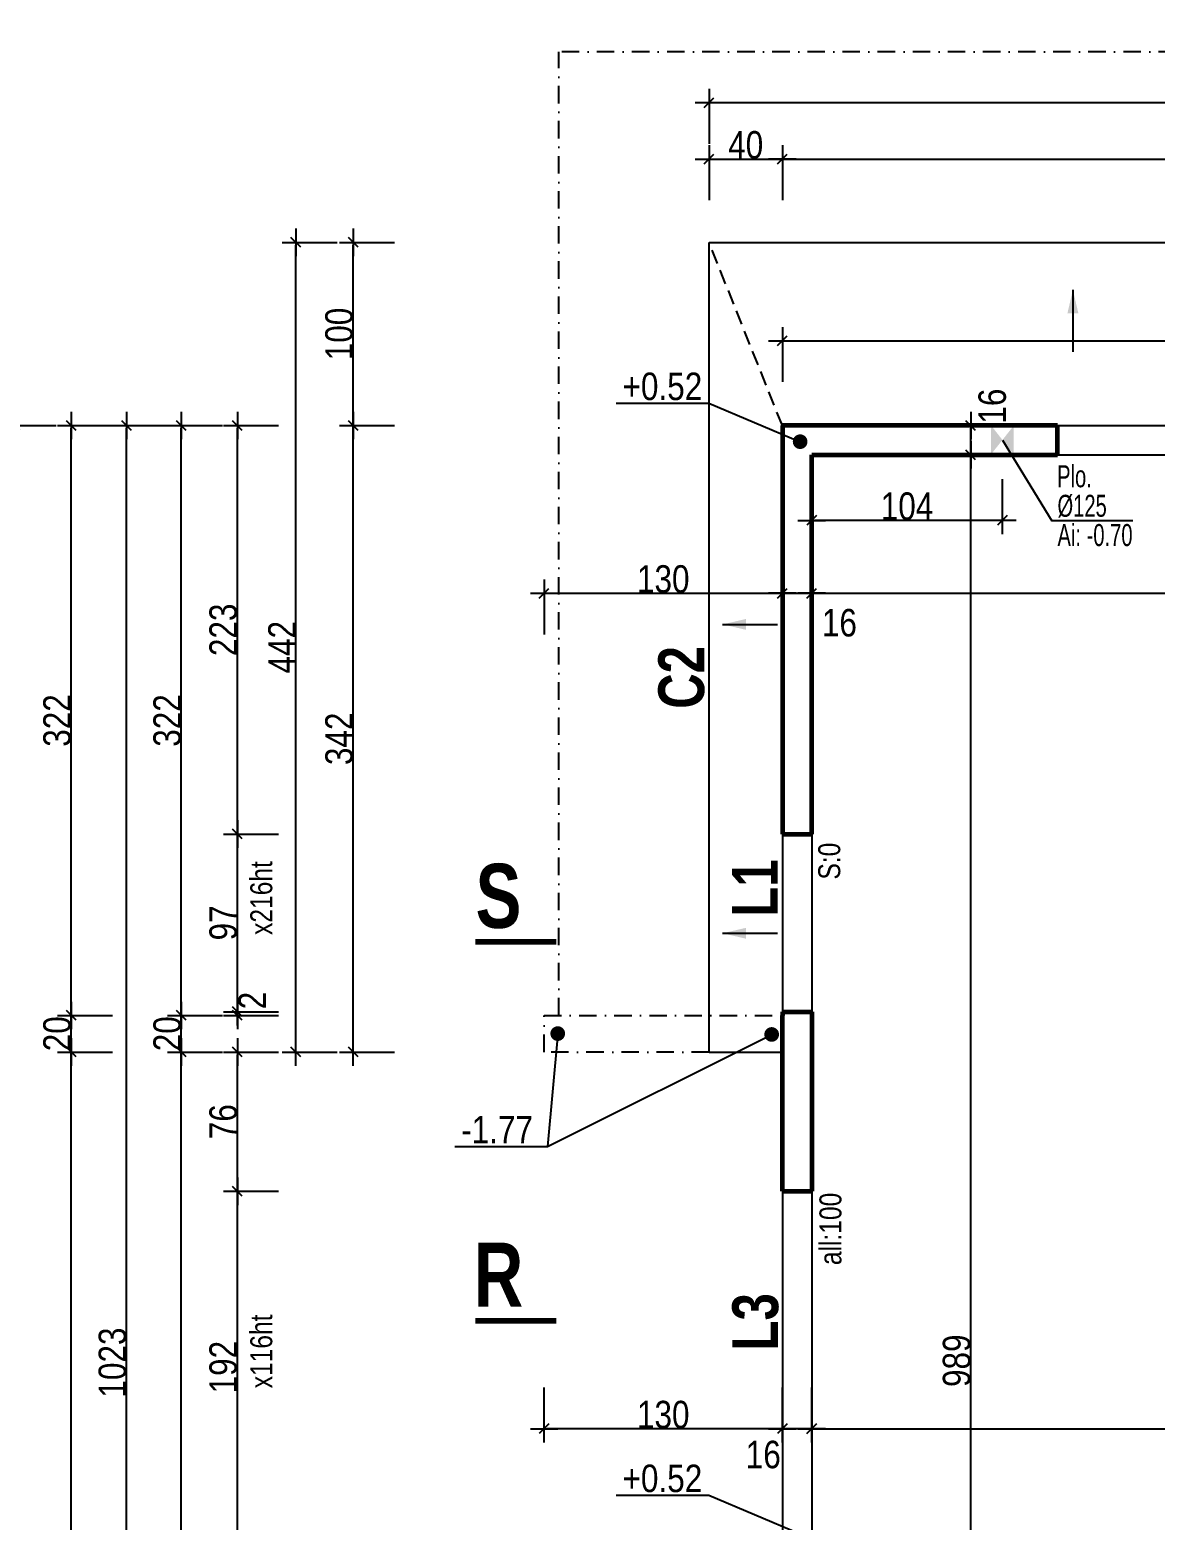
# Model space of a CAD drawing. Header units: centimetres. Extents: x 38820 to 82487, y -36363 to -12804.
# Drawn here: x 48781 to 49395, y -20704 to -19890 of the extents above; entities that cross this region are included whole.
import ezdxf
from ezdxf.enums import TextEntityAlignment as Align

# ---------------------------------------------------------------- set-up
doc = ezdxf.new("R2010")
doc.units = ezdxf.units.CM
doc.header["$LTSCALE"] = 0.5
doc.linetypes.add('CACHE2', pattern=[4.7625, 3.175, -1.5875])
doc.linetypes.add('TIRETPT2', pattern=[12.7, 6.35, -3.175, 0, -3.175])
doc.layers.get('DEFPOINTS').update_dxf_attribs({"linetype": 'CONTINUOUS'})
for name, color, linetype in [('01_cote_gen', 4, 'CONTINUOUS'), ('01_linteaux', 2, 'CONTINUOUS'), ('01_resv', 32, 'CONTINUOUS'), ('01_texte', 230, 'CONTINUOUS'), ('AA_COTES', 2, 'CONTINUOUS')]:
    doc.layers.add(name, color=color, linetype=linetype)
doc.layers.add('01_murs_coup', color=5, linetype='CONTINUOUS', lineweight=60)
doc.styles.add('Arial Narrow', font='ARIALN.TTF')
doc.styles.add('impact', font='impact.ttf')
doc.styles.add('MATTE_TXT', font='arial.ttf')
doc.styles.add('STYLE2', font='ARIALN.TTF')
doc.dimstyles.new('JB50', dxfattribs={"dimscale": 0.1, "dimtxt": 150, "dimasz": 15, "dimexe": 0.1, "dimexo": 0.1, "dimgap": 0.09, "dimtad": 1, "dimdec": 1, "dimdsep": 46, "dimtxsty": 'STYLE2', "dimblk1": 'BOND_G', "dimblk2": 'BOND_D', "dimsah": 1, "dimcen": 1.5, "dimdle": 0.01, "dimse1": 1, "dimse2": 1, "dimclrd": 4, "dimclre": 2, "dimclrt": 6, "dimazin": 2, "dimtfac": 2.333333, "dimtdec": 1, "dimtix": 1, "dimtmove": 2, "dimatfit": 3, "dimldrblk": 'BOND_G', "dimfxl": 1, "dimtolj": 1, "dimtzin": 0, "dimarcsym": 0})

# ---------------------------------------------------------------- blocks, each defined once
blk = doc.blocks.new('BOND_G')
at = {"layer": 'AA_COTES', "color": 0}
for p, q in [((0, -5), (0, 15)), ((5, 0), (-5, 0)), ((1.77, 1.77), (-1.77, -1.77))]:
    blk.add_line(p, q, dxfattribs=at)
blk = doc.blocks.new('BOND_D')
at = {"layer": 'AA_COTES', "color": 0}
for p, q in [((5, 0), (-5, 0)), ((-1.77, -1.77), (1.77, 1.77)), ((0, 5), (0, -15))]:
    blk.add_line(p, q, dxfattribs=at)
blk = doc.blocks.new('*D1467')
at = {"layer": '01_linteaux', "color": 4, "lineweight": -2, "transparency": 16777216}
blk.add_line((49193.11, -19769.19), (50724.11, -19769.19), dxfattribs=at)
at = {"layer": 'DEFPOINTS', "color": 0}
for p in [(50725.61, -19769.19), (49191.61, -19903.15), (50725.61, -19907.65)]:
    blk.add_point(p, dxfattribs=at)
at = {"layer": '01_linteaux', "color": 4, "lineweight": -2, "transparency": 16777216, "xscale": 1.5, "yscale": 1.5, "zscale": 1.5, "rotation": 180}
blk.add_blockref('BOND_G', (49191.61, -19769.19), dxfattribs=at)
at = {"layer": '01_linteaux', "color": 4, "lineweight": -2, "transparency": 16777216, "xscale": 1.5, "yscale": 1.5, "zscale": 1.5}
blk.add_blockref('BOND_D', (50725.61, -19769.19), dxfattribs=at)
at = {"layer": '01_linteaux', "color": 6, "transparency": 16777216, "insert": (49958.61, -19761.52), "char_height": 15, "attachment_point": 5, "style": 'STYLE2'}
blk.add_mtext('\\A1;1534', dxfattribs=at)
blk = doc.blocks.new('*D1468')
at = {"layer": '01_cote_gen', "color": 4, "lineweight": -2, "transparency": 16777216}
blk.add_line((49209.11, -20197.84), (49877.12, -20197.84), dxfattribs=at)
at = {"layer": 'DEFPOINTS', "color": 0}
for p in [(49207.61, -20187.16), (49878.62, -20187.16), (49878.62, -20197.84)]:
    blk.add_point(p, dxfattribs=at)
at = {"layer": '01_cote_gen', "color": 4, "lineweight": -2, "transparency": 16777216, "xscale": 1.5, "yscale": 1.5, "zscale": 1.5, "rotation": 180}
blk.add_blockref('BOND_G', (49207.61, -20197.84), dxfattribs=at)
at = {"layer": '01_cote_gen', "color": 4, "lineweight": -2, "transparency": 16777216, "xscale": 1.5, "yscale": 1.5, "zscale": 1.5}
blk.add_blockref('BOND_D', (49878.62, -20197.84), dxfattribs=at)
at = {"layer": '01_cote_gen', "color": 6, "transparency": 16777216, "insert": (49543.12, -20190.17), "char_height": 15, "attachment_point": 5, "style": 'STYLE2'}
blk.add_mtext('\\A1;671', dxfattribs=at)
blk = doc.blocks.new('*D1472')
at = {"layer": '01_cote_gen', "color": 4, "lineweight": -2, "transparency": 16777216}
blk.add_line((48772.96, -22792.81), (48772.96, -20107.83), dxfattribs=at)
at = {"layer": 'DEFPOINTS', "color": 0}
for p in [(48772.96, -20106.33), (49040.71, -20106.33), (48795.46, -22794.31)]:
    blk.add_point(p, dxfattribs=at)
at = {"layer": '01_cote_gen', "color": 4, "lineweight": -2, "transparency": 16777216, "xscale": 1.5, "yscale": 1.5, "zscale": 1.5}
for name, p, rotation in [('BOND_D', (48772.96, -20106.33), 90), ('BOND_G', (48772.96, -22794.31), 270)]:
    blk.add_blockref(name, p, dxfattribs=dict(at, rotation=rotation))
at = {"layer": '01_cote_gen', "color": 6, "transparency": 16777216, "insert": (48765.29, -21450.32), "char_height": 15, "attachment_point": 5, "rotation": 90, "style": 'STYLE2'}
blk.add_mtext('\\A1;2688', dxfattribs=at)
blk = doc.blocks.new('*D1473')
at = {"layer": '01_cote_gen', "color": 4, "lineweight": -2, "transparency": 16777216}
blk.add_line((48803.63, -20446.83), (48803.63, -20429.83), dxfattribs=at)
at = {"layer": 'DEFPOINTS', "color": 0}
for p in [(48803.63, -20428.33), (48909.82, -20428.33), (48909.82, -20448.33)]:
    blk.add_point(p, dxfattribs=at)
at = {"layer": '01_cote_gen', "color": 4, "lineweight": -2, "transparency": 16777216, "xscale": 1.5, "yscale": 1.5, "zscale": 1.5}
for name, p, rotation in [('BOND_D', (48803.63, -20428.33), 90), ('BOND_G', (48803.63, -20448.33), 270)]:
    blk.add_blockref(name, p, dxfattribs=dict(at, rotation=rotation))
at = {"layer": '01_cote_gen', "color": 6, "transparency": 16777216, "insert": (48795.96, -20438.33), "char_height": 15, "attachment_point": 5, "rotation": 90, "style": 'STYLE2'}
blk.add_mtext('\\A1;20', dxfattribs=at)
blk = doc.blocks.new('*D1474')
at = {"layer": '01_cote_gen', "color": 4, "lineweight": -2, "transparency": 16777216}
blk.add_line((48803.63, -20426.83), (48803.63, -20107.83), dxfattribs=at)
at = {"layer": 'DEFPOINTS', "color": 0}
for p in [(48795.36, -20106.33), (48803.63, -20106.33), (48909.82, -20428.33)]:
    blk.add_point(p, dxfattribs=at)
at = {"layer": '01_cote_gen', "color": 4, "lineweight": -2, "transparency": 16777216, "xscale": 1.5, "yscale": 1.5, "zscale": 1.5}
for name, p, rotation in [('BOND_D', (48803.63, -20106.33), 90), ('BOND_G', (48803.63, -20428.33), 270)]:
    blk.add_blockref(name, p, dxfattribs=dict(at, rotation=rotation))
at = {"layer": '01_cote_gen', "color": 6, "transparency": 16777216, "insert": (48795.96, -20267.33), "char_height": 15, "attachment_point": 5, "rotation": 90, "style": 'STYLE2'}
blk.add_mtext('\\A1;322', dxfattribs=at)
blk = doc.blocks.new('*D1476')
at = {"layer": '01_cote_gen', "color": 4, "lineweight": -2, "transparency": 16777216}
blk.add_line((48833.83, -21127.82), (48833.83, -20107.83), dxfattribs=at)
at = {"layer": 'DEFPOINTS', "color": 0}
for p in [(48833.83, -20106.33), (49040.71, -20106.33), (48924.6, -21129.32)]:
    blk.add_point(p, dxfattribs=at)
at = {"layer": '01_cote_gen', "color": 4, "lineweight": -2, "transparency": 16777216, "xscale": 1.5, "yscale": 1.5, "zscale": 1.5}
for name, p, rotation in [('BOND_D', (48833.83, -20106.33), 90), ('BOND_G', (48833.83, -21129.32), 270)]:
    blk.add_blockref(name, p, dxfattribs=dict(at, rotation=rotation))
at = {"layer": '01_cote_gen', "color": 6, "transparency": 16777216, "insert": (48826.16, -20617.83), "char_height": 15, "attachment_point": 5, "rotation": 90, "style": 'STYLE2'}
blk.add_mtext('\\A1;1023', dxfattribs=at)
blk = doc.blocks.new('*D1477')
at = {"layer": '01_cote_gen', "color": 4, "lineweight": -2, "transparency": 16777216}
blk.add_line((48863.68, -20446.83), (48863.68, -20429.83), dxfattribs=at)
at = {"layer": 'DEFPOINTS', "color": 0}
for p in [(48863.68, -20428.33), (48916.97, -20428.33), (48916.97, -20448.33)]:
    blk.add_point(p, dxfattribs=at)
at = {"layer": '01_cote_gen', "color": 4, "lineweight": -2, "transparency": 16777216, "xscale": 1.5, "yscale": 1.5, "zscale": 1.5}
for name, p, rotation in [('BOND_D', (48863.68, -20428.33), 90), ('BOND_G', (48863.68, -20448.33), 270)]:
    blk.add_blockref(name, p, dxfattribs=dict(at, rotation=rotation))
at = {"layer": '01_cote_gen', "color": 6, "transparency": 16777216, "insert": (48856.02, -20438.33), "char_height": 15, "attachment_point": 5, "rotation": 90, "style": 'STYLE2'}
blk.add_mtext('\\A1;20', dxfattribs=at)
blk = doc.blocks.new('*D1478')
at = {"layer": '01_cote_gen', "color": 4, "lineweight": -2, "transparency": 16777216}
blk.add_line((48863.68, -20426.83), (48863.68, -20107.83), dxfattribs=at)
at = {"layer": 'DEFPOINTS', "color": 0}
for p in [(48856.33, -20106.33), (48863.68, -20106.33), (48912.21, -20428.33)]:
    blk.add_point(p, dxfattribs=at)
at = {"layer": '01_cote_gen', "color": 4, "lineweight": -2, "transparency": 16777216, "xscale": 1.5, "yscale": 1.5, "zscale": 1.5}
for name, p, rotation in [('BOND_D', (48863.68, -20106.33), 90), ('BOND_G', (48863.68, -20428.33), 270)]:
    blk.add_blockref(name, p, dxfattribs=dict(at, rotation=rotation))
at = {"layer": '01_cote_gen', "color": 6, "transparency": 16777216, "insert": (48856.02, -20267.33), "char_height": 15, "attachment_point": 5, "rotation": 90, "style": 'STYLE2'}
blk.add_mtext('\\A1;322', dxfattribs=at)
blk = doc.blocks.new('*D1479')
at = {"layer": '01_cote_gen', "color": 4, "lineweight": -2, "transparency": 16777216}
blk.add_line((48894.26, -20327.83), (48894.26, -20107.83), dxfattribs=at)
at = {"layer": 'DEFPOINTS', "color": 0}
for p in [(48886.18, -20106.33), (48894.26, -20106.33), (48916.76, -20329.33)]:
    blk.add_point(p, dxfattribs=at)
at = {"layer": '01_cote_gen', "color": 4, "lineweight": -2, "transparency": 16777216, "xscale": 1.5, "yscale": 1.5, "zscale": 1.5}
for name, p, rotation in [('BOND_D', (48894.26, -20106.33), 90), ('BOND_G', (48894.26, -20329.33), 270)]:
    blk.add_blockref(name, p, dxfattribs=dict(at, rotation=rotation))
at = {"layer": '01_cote_gen', "color": 6, "transparency": 16777216, "insert": (48886.59, -20217.83), "char_height": 15, "attachment_point": 5, "rotation": 90, "style": 'STYLE2'}
blk.add_mtext('\\A1;223', dxfattribs=at)
blk = doc.blocks.new('*D1494')
at = {"layer": '01_cote_gen', "color": 4, "lineweight": -2, "transparency": 16777216}
blk.add_line((49193.11, -19800.91), (50319.12, -19800.91), dxfattribs=at)
at = {"layer": 'DEFPOINTS', "color": 0}
for p in [(49191.61, -19791.69), (50320.62, -19800.91), (50320.62, -19914.03)]:
    blk.add_point(p, dxfattribs=at)
at = {"layer": '01_cote_gen', "color": 4, "lineweight": -2, "transparency": 16777216, "xscale": 1.5, "yscale": 1.5, "zscale": 1.5, "rotation": 180}
blk.add_blockref('BOND_G', (49191.61, -19800.91), dxfattribs=at)
at = {"layer": '01_cote_gen', "color": 4, "lineweight": -2, "transparency": 16777216, "xscale": 1.5, "yscale": 1.5, "zscale": 1.5}
blk.add_blockref('BOND_D', (50320.62, -19800.91), dxfattribs=at)
at = {"layer": '01_cote_gen', "color": 6, "transparency": 16777216, "insert": (49756.12, -19793.25), "char_height": 15, "attachment_point": 5, "style": 'STYLE2'}
blk.add_mtext('\\A1;1129', dxfattribs=at)
blk = doc.blocks.new('*D1504')
at = {"layer": '01_cote_gen', "color": 4, "lineweight": -2, "transparency": 16777216}
blk.add_line((49193.11, -19859.4), (49826.1, -19859.4), dxfattribs=at)
at = {"layer": 'DEFPOINTS', "color": 0}
for p in [(49827.6, -19859.4), (49191.61, -19881.9), (49827.6, -19914.03)]:
    blk.add_point(p, dxfattribs=at)
at = {"layer": '01_cote_gen', "color": 4, "lineweight": -2, "transparency": 16777216, "xscale": 1.5, "yscale": 1.5, "zscale": 1.5, "rotation": 180}
blk.add_blockref('BOND_G', (49191.61, -19859.4), dxfattribs=at)
at = {"layer": '01_cote_gen', "color": 4, "lineweight": -2, "transparency": 16777216, "xscale": 1.5, "yscale": 1.5, "zscale": 1.5}
blk.add_blockref('BOND_D', (49827.6, -19859.4), dxfattribs=at)
at = {"layer": '01_cote_gen', "color": 6, "transparency": 16777216, "insert": (49509.61, -19851.73), "char_height": 15, "attachment_point": 5, "style": 'STYLE2'}
blk.add_mtext('\\A1;636', dxfattribs=at)
blk = doc.blocks.new('*D1509')
at = {"layer": '01_cote_gen', "color": 4, "lineweight": -2, "transparency": 16777216}
blk.add_line((49193.11, -20197.84), (49206.11, -20197.84), dxfattribs=at)
at = {"layer": 'DEFPOINTS', "color": 0}
for p in [(49191.61, -20180.5), (49207.61, -20180.5), (49207.61, -20197.84)]:
    blk.add_point(p, dxfattribs=at)
at = {"layer": '01_cote_gen', "color": 4, "lineweight": -2, "transparency": 16777216, "xscale": 1.5, "yscale": 1.5, "zscale": 1.5, "rotation": 180}
blk.add_blockref('BOND_G', (49191.61, -20197.84), dxfattribs=at)
at = {"layer": '01_cote_gen', "color": 4, "lineweight": -2, "transparency": 16777216, "xscale": 1.5, "yscale": 1.5, "zscale": 1.5}
blk.add_blockref('BOND_D', (49207.61, -20197.84), dxfattribs=at)
at = {"layer": '01_cote_gen', "color": 6, "transparency": 16777216, "insert": (49222.71, -20214.06), "char_height": 15, "attachment_point": 5, "style": 'STYLE2'}
blk.add_mtext('\\A1;16', dxfattribs=at)
blk = doc.blocks.new('*D1510')
at = {"layer": '01_cote_gen', "color": 4, "lineweight": -2, "transparency": 16777216}
blk.add_line((49063.1, -20197.84), (49190.11, -20197.84), dxfattribs=at)
at = {"layer": 'DEFPOINTS', "color": 0}
for p in [(49191.61, -20197.84), (49061.6, -20210.46), (49191.61, -20210.46)]:
    blk.add_point(p, dxfattribs=at)
at = {"layer": '01_cote_gen', "color": 4, "lineweight": -2, "transparency": 16777216, "xscale": 1.5, "yscale": 1.5, "zscale": 1.5, "rotation": 180}
blk.add_blockref('BOND_G', (49061.6, -20197.84), dxfattribs=at)
at = {"layer": '01_cote_gen', "color": 4, "lineweight": -2, "transparency": 16777216, "xscale": 1.5, "yscale": 1.5, "zscale": 1.5}
blk.add_blockref('BOND_D', (49191.61, -20197.84), dxfattribs=at)
at = {"layer": '01_cote_gen', "color": 6, "transparency": 16777216, "insert": (49126.61, -20190.17), "char_height": 15, "attachment_point": 5, "style": 'STYLE2'}
blk.add_mtext('\\A1;130', dxfattribs=at)
blk = doc.blocks.new('*D1511')
at = {"layer": '01_cote_gen', "color": 4, "lineweight": -2, "transparency": 16777216}
blk.add_line((49209.11, -20653.99), (49877.12, -20653.99), dxfattribs=at)
at = {"layer": 'DEFPOINTS', "color": 0}
for p in [(49207.61, -20628.32), (49878.62, -20628.32), (49878.62, -20653.99)]:
    blk.add_point(p, dxfattribs=at)
at = {"layer": '01_cote_gen', "color": 4, "lineweight": -2, "transparency": 16777216, "xscale": 1.5, "yscale": 1.5, "zscale": 1.5, "rotation": 180}
blk.add_blockref('BOND_G', (49207.61, -20653.99), dxfattribs=at)
at = {"layer": '01_cote_gen', "color": 4, "lineweight": -2, "transparency": 16777216, "xscale": 1.5, "yscale": 1.5, "zscale": 1.5}
blk.add_blockref('BOND_D', (49878.62, -20653.99), dxfattribs=at)
at = {"layer": '01_cote_gen', "color": 6, "transparency": 16777216, "insert": (49543.11, -20646.32), "char_height": 15, "attachment_point": 5, "style": 'STYLE2'}
blk.add_mtext('\\A1;671', dxfattribs=at)
blk = doc.blocks.new('*D1516')
at = {"layer": '01_cote_gen', "color": 4, "lineweight": -2, "transparency": 16777216}
blk.add_line((49206.11, -20653.99), (49193.11, -20653.99), dxfattribs=at)
at = {"layer": 'DEFPOINTS', "color": 0}
for p in [(49191.61, -20637.56), (49207.61, -20637.56), (49191.61, -20653.99)]:
    blk.add_point(p, dxfattribs=at)
at = {"layer": '01_cote_gen', "color": 4, "lineweight": -2, "transparency": 16777216, "xscale": 1.5, "yscale": 1.5, "zscale": 1.5, "rotation": 180}
blk.add_blockref('BOND_D', (49191.61, -20653.99), dxfattribs=at)
at = {"layer": '01_cote_gen', "color": 4, "lineweight": -2, "transparency": 16777216, "xscale": 1.5, "yscale": 1.5, "zscale": 1.5}
blk.add_blockref('BOND_G', (49207.61, -20653.99), dxfattribs=at)
at = {"layer": '01_cote_gen', "color": 6, "transparency": 16777216, "insert": (49181.18, -20668.12), "char_height": 15, "attachment_point": 5, "style": 'STYLE2'}
blk.add_mtext('\\A1;16', dxfattribs=at)
blk = doc.blocks.new('*D1517')
at = {"layer": '01_cote_gen', "color": 4, "lineweight": -2, "transparency": 16777216}
blk.add_line((49190.11, -20653.99), (49063.1, -20653.99), dxfattribs=at)
at = {"layer": 'DEFPOINTS', "color": 0}
for p in [(49061.6, -20448.33), (49191.61, -20633.18), (49061.6, -20653.99)]:
    blk.add_point(p, dxfattribs=at)
at = {"layer": '01_cote_gen', "color": 4, "lineweight": -2, "transparency": 16777216, "xscale": 1.5, "yscale": 1.5, "zscale": 1.5, "rotation": 180}
blk.add_blockref('BOND_D', (49061.6, -20653.99), dxfattribs=at)
at = {"layer": '01_cote_gen', "color": 4, "lineweight": -2, "transparency": 16777216, "xscale": 1.5, "yscale": 1.5, "zscale": 1.5}
blk.add_blockref('BOND_G', (49191.61, -20653.99), dxfattribs=at)
at = {"layer": '01_cote_gen', "color": 6, "transparency": 16777216, "insert": (49126.6, -20646.32), "char_height": 15, "attachment_point": 5, "style": 'STYLE2'}
blk.add_mtext('\\A1;130', dxfattribs=at)
blk = doc.blocks.new('*D1354')
at = {"layer": '01_cote_gen', "color": 4, "lineweight": -2, "transparency": 16777216}
blk.add_line((49294.39, -21109.83), (49294.39, -20123.83), dxfattribs=at)
at = {"layer": 'DEFPOINTS', "color": 0}
for p in [(49294.39, -20122.33), (49359.04, -20122.33), (49359.04, -21111.33)]:
    blk.add_point(p, dxfattribs=at)
at = {"layer": '01_cote_gen', "color": 4, "lineweight": -2, "transparency": 16777216, "xscale": 1.5, "yscale": 1.5, "zscale": 1.5}
for name, p, rotation in [('BOND_D', (49294.39, -20122.33), 90), ('BOND_G', (49294.39, -21111.33), 270)]:
    blk.add_blockref(name, p, dxfattribs=dict(at, rotation=rotation))
at = {"layer": '01_cote_gen', "color": 6, "transparency": 16777216, "insert": (49286.72, -20616.83), "char_height": 15, "attachment_point": 5, "rotation": 90, "style": 'STYLE2'}
blk.add_mtext('\\A1;989', dxfattribs=at)
blk = doc.blocks.new('*D1355')
at = {"layer": '01_cote_gen', "color": 4, "lineweight": -2, "transparency": 16777216}
blk.add_line((49294.39, -20120.83), (49294.39, -20107.83), dxfattribs=at)
at = {"layer": 'DEFPOINTS', "color": 0}
for p in [(49294.39, -20106.33), (49346.89, -20106.33), (49346.89, -20122.33)]:
    blk.add_point(p, dxfattribs=at)
at = {"layer": '01_cote_gen', "color": 4, "lineweight": -2, "transparency": 16777216, "xscale": 1.5, "yscale": 1.5, "zscale": 1.5}
for name, p, rotation in [('BOND_D', (49294.39, -20106.33), 90), ('BOND_G', (49294.39, -20122.33), 270)]:
    blk.add_blockref(name, p, dxfattribs=dict(at, rotation=rotation))
at = {"layer": '01_cote_gen', "color": 6, "transparency": 16777216, "insert": (49306.17, -20095.71), "char_height": 15, "attachment_point": 5, "rotation": 90, "style": 'STYLE2'}
blk.add_mtext('\\A1;16', dxfattribs=at)
blk = doc.blocks.new('*D1372')
at = {"layer": '01_cote_gen', "color": 4, "lineweight": -2, "ltscale": 2, "transparency": 16777216}
blk.add_line((48894.26, -20424.83), (48894.26, -20330.83), dxfattribs=at)
at = {"layer": 'DEFPOINTS', "color": 0, "ltscale": 2}
for p in [(48894.26, -20329.33), (49207.61, -20329.33), (49207.6, -20426.33)]:
    blk.add_point(p, dxfattribs=at)
at = {"layer": '01_cote_gen', "color": 4, "lineweight": -2, "ltscale": 2, "transparency": 16777216, "xscale": 1.5, "yscale": 1.5, "zscale": 1.5}
for name, p, rotation in [('BOND_D', (48894.26, -20329.33), 90), ('BOND_G', (48894.26, -20426.33), 270)]:
    blk.add_blockref(name, p, dxfattribs=dict(at, rotation=rotation))
at = {"layer": '01_cote_gen', "color": 6, "ltscale": 2, "transparency": 16777216, "insert": (48886.59, -20377.83), "char_height": 15, "attachment_point": 5, "rotation": 90, "style": 'STYLE2'}
blk.add_mtext('\\A1;97', dxfattribs=at)
blk = doc.blocks.new('*D1373')
at = {"layer": '01_cote_gen', "color": 4, "lineweight": -2, "ltscale": 2, "transparency": 16777216}
for p, q in [((48894.26, -20424.83), (48894.26, -20423.33)), ((48894.26, -20426.33), (48894.26, -20428.33)), ((48894.26, -20429.83), (48894.26, -20431.33))]:
    blk.add_line(p, q, dxfattribs=at)
at = {"layer": 'DEFPOINTS', "color": 0, "ltscale": 2}
for p in [(48894.26, -20428.33), (49191.6, -20428.33), (49199.6, -20426.33)]:
    blk.add_point(p, dxfattribs=at)
at = {"layer": '01_cote_gen', "color": 4, "lineweight": -2, "ltscale": 2, "transparency": 16777216, "xscale": 1.5, "yscale": 1.5, "zscale": 1.5}
for name, p, rotation in [('BOND_G', (48894.26, -20426.33), 270), ('BOND_D', (48894.26, -20428.33), 90)]:
    blk.add_blockref(name, p, dxfattribs=dict(at, rotation=rotation))
at = {"layer": '01_cote_gen', "color": 6, "ltscale": 2, "transparency": 16777216, "insert": (48902.31, -20420.2), "char_height": 15, "attachment_point": 5, "rotation": 90, "style": 'STYLE2'}
blk.add_mtext('\\A1;2', dxfattribs=at)
blk = doc.blocks.new('*D1374')
at = {"layer": '01_cote_gen', "color": 4, "lineweight": -2, "ltscale": 2, "transparency": 16777216}
blk.add_line((48863.68, -21127.82), (48863.68, -20449.83), dxfattribs=at)
at = {"layer": 'DEFPOINTS', "color": 0, "ltscale": 2}
for p in [(48863.68, -20448.33), (49191.6, -20448.33), (49191.61, -21129.32)]:
    blk.add_point(p, dxfattribs=at)
at = {"layer": '01_cote_gen', "color": 4, "lineweight": -2, "ltscale": 2, "transparency": 16777216, "xscale": 1.5, "yscale": 1.5, "zscale": 1.5}
for name, p, rotation in [('BOND_D', (48863.68, -20448.33), 90), ('BOND_G', (48863.68, -21129.32), 270)]:
    blk.add_blockref(name, p, dxfattribs=dict(at, rotation=rotation))
at = {"layer": '01_cote_gen', "color": 6, "ltscale": 2, "transparency": 16777216, "insert": (48856.02, -20788.83), "char_height": 15, "attachment_point": 5, "rotation": 90, "style": 'STYLE2'}
blk.add_mtext('\\A1;681', dxfattribs=at)
blk = doc.blocks.new('*D1376')
at = {"layer": '01_cote_gen', "color": 4, "lineweight": -2, "ltscale": 2, "transparency": 16777216}
blk.add_line((48894.26, -20714.83), (48894.26, -20525.83), dxfattribs=at)
at = {"layer": 'DEFPOINTS', "color": 0, "ltscale": 2}
for p in [(48894.26, -20524.33), (49207.6, -20524.33), (48916.76, -20716.33)]:
    blk.add_point(p, dxfattribs=at)
at = {"layer": '01_cote_gen', "color": 4, "lineweight": -2, "ltscale": 2, "transparency": 16777216, "xscale": 1.5, "yscale": 1.5, "zscale": 1.5}
for name, p, rotation in [('BOND_D', (48894.26, -20524.33), 90), ('BOND_G', (48894.26, -20716.33), 270)]:
    blk.add_blockref(name, p, dxfattribs=dict(at, rotation=rotation))
at = {"layer": '01_cote_gen', "color": 6, "ltscale": 2, "transparency": 16777216, "insert": (48886.59, -20620.33), "char_height": 15, "attachment_point": 5, "rotation": 90, "style": 'STYLE2'}
blk.add_mtext('\\A1;192', dxfattribs=at)
blk = doc.blocks.new('*D1377')
at = {"layer": '01_cote_gen', "color": 4, "lineweight": -2, "ltscale": 2, "transparency": 16777216}
blk.add_line((48894.26, -20522.83), (48894.26, -20449.83), dxfattribs=at)
at = {"layer": 'DEFPOINTS', "color": 0, "ltscale": 2}
for p in [(48894.26, -20448.33), (49061.6, -20448.33), (48916.76, -20524.33)]:
    blk.add_point(p, dxfattribs=at)
at = {"layer": '01_cote_gen', "color": 4, "lineweight": -2, "ltscale": 2, "transparency": 16777216, "xscale": 1.5, "yscale": 1.5, "zscale": 1.5}
for name, p, rotation in [('BOND_D', (48894.26, -20448.33), 90), ('BOND_G', (48894.26, -20524.33), 270)]:
    blk.add_blockref(name, p, dxfattribs=dict(at, rotation=rotation))
at = {"layer": '01_cote_gen', "color": 6, "ltscale": 2, "transparency": 16777216, "insert": (48886.59, -20486.33), "char_height": 15, "attachment_point": 5, "rotation": 90, "style": 'STYLE2'}
blk.add_mtext('\\A1;76', dxfattribs=at)
blk = doc.blocks.new('*D1378')
at = {"layer": '01_cote_gen', "color": 4, "lineweight": -2, "ltscale": 2, "transparency": 16777216}
blk.add_line((48803.63, -21127.82), (48803.63, -20449.83), dxfattribs=at)
at = {"layer": 'DEFPOINTS', "color": 0, "ltscale": 2}
for p in [(48803.63, -20448.33), (49126.6, -20448.33), (49191.61, -21129.32)]:
    blk.add_point(p, dxfattribs=at)
at = {"layer": '01_cote_gen', "color": 4, "lineweight": -2, "ltscale": 2, "transparency": 16777216, "xscale": 1.5, "yscale": 1.5, "zscale": 1.5}
for name, p, rotation in [('BOND_D', (48803.63, -20448.33), 90), ('BOND_G', (48803.63, -21129.32), 270)]:
    blk.add_blockref(name, p, dxfattribs=dict(at, rotation=rotation))
at = {"layer": '01_cote_gen', "color": 6, "ltscale": 2, "transparency": 16777216, "insert": (48795.96, -20788.83), "char_height": 15, "attachment_point": 5, "rotation": 90, "style": 'STYLE2'}
blk.add_mtext('\\A1;681', dxfattribs=at)
blk = doc.blocks.new('*D1539')
at = {"layer": '01_cote_gen', "color": 4, "lineweight": -2, "transparency": 16777216}
blk.add_line((49153.09, -19930.06), (49715.12, -19930.06), dxfattribs=at)
at = {"layer": 'DEFPOINTS', "color": 0}
for p in [(49716.62, -19930.06), (49151.59, -20006.33), (49716.62, -20006.33)]:
    blk.add_point(p, dxfattribs=at)
at = {"layer": '01_cote_gen', "color": 4, "lineweight": -2, "transparency": 16777216, "xscale": 1.5, "yscale": 1.5, "zscale": 1.5, "rotation": 180}
blk.add_blockref('BOND_G', (49151.59, -19930.06), dxfattribs=at)
at = {"layer": '01_cote_gen', "color": 4, "lineweight": -2, "transparency": 16777216, "xscale": 1.5, "yscale": 1.5, "zscale": 1.5}
blk.add_blockref('BOND_D', (49716.62, -19930.06), dxfattribs=at)
at = {"layer": '01_cote_gen', "color": 6, "transparency": 16777216, "insert": (49434.1, -19922.39), "char_height": 15, "attachment_point": 5, "style": 'STYLE2'}
blk.add_mtext('\\A1;565', dxfattribs=at)
blk = doc.blocks.new('*D1540')
at = {"layer": '01_cote_gen', "color": 4, "lineweight": -2, "transparency": 16777216}
blk.add_line((49153.09, -19960.85), (49190.11, -19960.85), dxfattribs=at)
at = {"layer": 'DEFPOINTS', "color": 0}
for p in [(49191.61, -19960.85), (49151.59, -20006.33), (49191.61, -20106.33)]:
    blk.add_point(p, dxfattribs=at)
at = {"layer": '01_cote_gen', "color": 4, "lineweight": -2, "transparency": 16777216, "xscale": 1.5, "yscale": 1.5, "zscale": 1.5, "rotation": 180}
blk.add_blockref('BOND_G', (49151.59, -19960.85), dxfattribs=at)
at = {"layer": '01_cote_gen', "color": 4, "lineweight": -2, "transparency": 16777216, "xscale": 1.5, "yscale": 1.5, "zscale": 1.5}
blk.add_blockref('BOND_D', (49191.61, -19960.85), dxfattribs=at)
at = {"layer": '01_cote_gen', "color": 6, "transparency": 16777216, "insert": (49171.6, -19953.18), "char_height": 15, "attachment_point": 5, "style": 'STYLE2'}
blk.add_mtext('\\A1;40', dxfattribs=at)
blk = doc.blocks.new('*D1541')
at = {"layer": '01_cote_gen', "color": 4, "lineweight": -2, "transparency": 16777216}
blk.add_line((49193.11, -19960.85), (49715.12, -19960.85), dxfattribs=at)
at = {"layer": 'DEFPOINTS', "color": 0}
for p in [(49716.62, -19952.56), (49716.62, -19960.85), (49191.61, -19983.35)]:
    blk.add_point(p, dxfattribs=at)
at = {"layer": '01_cote_gen', "color": 4, "lineweight": -2, "transparency": 16777216, "xscale": 1.5, "yscale": 1.5, "zscale": 1.5, "rotation": 180}
blk.add_blockref('BOND_G', (49191.61, -19960.85), dxfattribs=at)
at = {"layer": '01_cote_gen', "color": 4, "lineweight": -2, "transparency": 16777216, "xscale": 1.5, "yscale": 1.5, "zscale": 1.5}
blk.add_blockref('BOND_D', (49716.62, -19960.85), dxfattribs=at)
at = {"layer": '01_cote_gen', "color": 6, "transparency": 16777216, "insert": (49454.12, -19953.18), "char_height": 15, "attachment_point": 5, "style": 'STYLE2'}
blk.add_mtext('\\A1;525', dxfattribs=at)
blk = doc.blocks.new('*D1542')
at = {"layer": '01_cote_gen', "color": 4, "lineweight": -2, "transparency": 16777216}
blk.add_line((48957.49, -20446.83), (48957.49, -20107.83), dxfattribs=at)
at = {"layer": 'DEFPOINTS', "color": 0}
for p in [(48957.49, -20106.33), (49191.61, -20106.33), (49191.6, -20448.33)]:
    blk.add_point(p, dxfattribs=at)
at = {"layer": '01_cote_gen', "color": 4, "lineweight": -2, "transparency": 16777216, "xscale": 1.5, "yscale": 1.5, "zscale": 1.5}
for name, p, rotation in [('BOND_D', (48957.49, -20106.33), 90), ('BOND_G', (48957.49, -20448.33), 270)]:
    blk.add_blockref(name, p, dxfattribs=dict(at, rotation=rotation))
at = {"layer": '01_cote_gen', "color": 6, "transparency": 16777216, "insert": (48949.82, -20277.33), "char_height": 15, "attachment_point": 5, "rotation": 90, "style": 'STYLE2'}
blk.add_mtext('\\A1;342', dxfattribs=at)
blk = doc.blocks.new('*D1543')
at = {"layer": '01_cote_gen', "color": 4, "lineweight": -2, "transparency": 16777216}
blk.add_line((48926.14, -20446.83), (48926.14, -20007.83), dxfattribs=at)
at = {"layer": 'DEFPOINTS', "color": 0}
for p in [(48926.14, -20006.33), (49222.85, -20006.33), (49191.6, -20448.33)]:
    blk.add_point(p, dxfattribs=at)
at = {"layer": '01_cote_gen', "color": 4, "lineweight": -2, "transparency": 16777216, "xscale": 1.5, "yscale": 1.5, "zscale": 1.5}
for name, p, rotation in [('BOND_D', (48926.14, -20006.33), 90), ('BOND_G', (48926.14, -20448.33), 270)]:
    blk.add_blockref(name, p, dxfattribs=dict(at, rotation=rotation))
at = {"layer": '01_cote_gen', "color": 6, "transparency": 16777216, "insert": (48918.6, -20227.33), "char_height": 15, "attachment_point": 5, "rotation": 90, "style": 'STYLE2'}
blk.add_mtext('\\A1;442', dxfattribs=at)
blk = doc.blocks.new('*D1544')
at = {"layer": '01_cote_gen', "color": 4, "lineweight": -2, "transparency": 16777216}
blk.add_line((48957.49, -20104.83), (48957.49, -20007.83), dxfattribs=at)
at = {"layer": 'DEFPOINTS', "color": 0}
for p in [(48948.64, -20006.33), (48957.49, -20006.33), (48979.99, -20106.33)]:
    blk.add_point(p, dxfattribs=at)
at = {"layer": '01_cote_gen', "color": 4, "lineweight": -2, "transparency": 16777216, "xscale": 1.5, "yscale": 1.5, "zscale": 1.5}
for name, p, rotation in [('BOND_D', (48957.49, -20006.33), 90), ('BOND_G', (48957.49, -20106.33), 270)]:
    blk.add_blockref(name, p, dxfattribs=dict(at, rotation=rotation))
at = {"layer": '01_cote_gen', "color": 6, "transparency": 16777216, "insert": (48949.82, -20056.33), "char_height": 15, "attachment_point": 5, "rotation": 90, "style": 'STYLE2'}
blk.add_mtext('\\A1;100', dxfattribs=at)
blk = doc.blocks.new('*D1817')
at = {"layer": '01_resv', "color": 4, "lineweight": -2, "transparency": 16777216}
blk.add_line((49310.12, -20158.09), (49209.11, -20158.09), dxfattribs=at)
at = {"layer": 'DEFPOINTS', "color": 0}
for p in [(49311.62, -20114.23), (49207.61, -20125.79), (49207.61, -20158.09)]:
    blk.add_point(p, dxfattribs=at)
at = {"layer": '01_resv', "color": 4, "lineweight": -2, "transparency": 16777216, "xscale": 1.5, "yscale": 1.5, "zscale": 1.5, "rotation": 180}
blk.add_blockref('BOND_D', (49207.61, -20158.09), dxfattribs=at)
at = {"layer": '01_resv', "color": 4, "lineweight": -2, "transparency": 16777216, "xscale": 1.5, "yscale": 1.5, "zscale": 1.5}
blk.add_blockref('BOND_G', (49311.62, -20158.09), dxfattribs=at)
at = {"layer": '01_resv', "color": 6, "transparency": 16777216, "insert": (49259.62, -20150.42), "char_height": 15, "attachment_point": 5, "style": 'STYLE2'}
blk.add_mtext('\\A1;104', dxfattribs=at)
blk = doc.blocks.new('*D1818')
at = {"layer": '01_resv', "color": 4, "lineweight": -2, "transparency": 16777216}
blk.add_line((49193.11, -20060.03), (49856.12, -20060.03), dxfattribs=at)
at = {"layer": 'DEFPOINTS', "color": 0}
for p in [(49857.62, -20060.03), (49191.61, -20106.33), (49857.62, -20114.37)]:
    blk.add_point(p, dxfattribs=at)
at = {"layer": '01_resv', "color": 4, "lineweight": -2, "transparency": 16777216, "xscale": 1.5, "yscale": 1.5, "zscale": 1.5, "rotation": 180}
blk.add_blockref('BOND_G', (49191.61, -20060.03), dxfattribs=at)
at = {"layer": '01_resv', "color": 4, "lineweight": -2, "transparency": 16777216, "xscale": 1.5, "yscale": 1.5, "zscale": 1.5}
blk.add_blockref('BOND_D', (49857.62, -20060.03), dxfattribs=at)
at = {"layer": '01_resv', "color": 6, "transparency": 16777216, "insert": (49524.62, -20052.37), "char_height": 15, "attachment_point": 5, "style": 'STYLE2'}
blk.add_mtext('\\A1;666', dxfattribs=at)

msp = doc.modelspace()

# ---------------------------------------------------------------- linework, layer by layer
at = {"layer": '01_linteaux', "linetype": 'TIRETPT2', "ltscale": 3}
for p, q in [((49069.598, -20428.332), (49069.598, -19902.331)), ((49827.598, -19902.331), (49069.598, -19902.331)), ((49061.598, -20428.332), (49191.602, -20428.332)), ((49061.598, -20448.332), (49061.598, -20428.332)), ((49151.601, -20448.332), (49061.598, -20448.332))]:
    msp.add_line(p, q, dxfattribs=at)
at = {"layer": '01_linteaux'}
for p, q in [((49151.588, -20006.333), (49716.619, -20006.333)), ((49151.601, -20448.332), (49151.588, -20006.333)), ((49341.614, -20106.333), (49523.619, -20106.333)), ((49341.614, -20122.333), (49523.619, -20122.333)), ((49191.614, -20329.333), (49191.602, -20426.333)), ((49207.614, -20329.333), (49207.602, -20426.333)), ((49151.601, -20448.332), (49191.601, -20448.33)), ((49191.604, -20524.333), (49191.604, -20716.333)), ((49207.604, -20524.333), (49207.611, -20716.333))]:
    msp.add_line(p, q, dxfattribs=at)
at = {"layer": '01_linteaux', "linetype": 'CACHE2', "ltscale": 5}
msp.add_line((49191.614, -20106.333), (49151.588, -20006.333), dxfattribs=at)
at = {"layer": '01_murs_coup'}
for p, q in [((49341.614, -20106.333), (49191.614, -20106.333)), ((49191.614, -20106.333), (49191.614, -20329.333)), ((49341.614, -20122.333), (49341.614, -20106.333)), ((49207.614, -20329.333), (49207.614, -20122.333)), ((49207.614, -20122.333), (49341.614, -20122.333)), ((49191.614, -20329.333), (49207.614, -20329.333)), ((49191.604, -20524.333), (49191.601, -20428.332)), ((49191.602, -20426.333), (49207.601, -20426.333)), ((49191.602, -20426.333), (49191.602, -20428.332)), ((49207.601, -20426.333), (49207.604, -20524.333)), ((49191.604, -20524.333), (49207.604, -20524.333))]:
    msp.add_line(p, q, dxfattribs=at)
at = {"layer": '01_resv'}
msp.add_line((49311.701, -20114.233), (49338.524, -20158.289), dxfattribs=at)
msp.add_solid([(49305.529, -20106.333), (49305.374, -20122.133), (49317.874, -20122.133), (49317.873, -20106.333)], dxfattribs=at)
at = {"layer": '01_texte'}
for p, q in [((49350.106, -20032.247), (49350.106, -20066.103)), ((49100.842, -20094.17), (49151.397, -20094.17)), ((49151.397, -20094.17), (49201.301, -20115.128)), ((49382.888, -20158.289), (49338.524, -20158.289)), ((49159.016, -20214.868), (49189.023, -20214.868)), ((49159.016, -20383.479), (49189.023, -20383.479)), ((49069.043, -20438.252), (49063.413, -20499.909)), ((49063.413, -20499.909), (49185.764, -20438.712)), ((49012.858, -20499.909), (49063.413, -20499.909)), ((49100.842, -20690.293), (49151.397, -20690.293)), ((49151.397, -20690.293), (49201.301, -20711.251))]:
    msp.add_line(p, q, dxfattribs=at)
at = {"layer": '01_texte', "const_width": 4}
for points in [[(49199.301, -20115.128, 1), (49203.301, -20115.128, 1)], [(49067.043, -20438.252, 1), (49071.043, -20438.252, 1)], [(49183.764, -20438.712, 1), (49187.764, -20438.712, 1)]]:
    msp.add_lwpolyline(points, format="xyb", close=True, dxfattribs=at)
at = {"layer": '01_texte', "const_width": 3}
for points in [[(49068.352, -20388.198), (49024.1, -20388.198)], [(49068.352, -20595.041), (49024.1, -20595.041)]]:
    msp.add_lwpolyline(points, dxfattribs=at)
at = {"layer": '01_texte'}
for points in [[(49350.106, -20032.247), (49347.125, -20045.032), (49350.106, -20045.032)], [(49350.106, -20032.247), (49353.087, -20045.032), (49350.106, -20045.032)], [(49159.016, -20214.868), (49171.801, -20211.887), (49171.801, -20214.868)], [(49159.016, -20214.868), (49171.801, -20217.849), (49171.801, -20214.868)], [(49159.016, -20383.479), (49171.801, -20380.498), (49171.801, -20383.479)], [(49159.016, -20383.479), (49171.801, -20386.46), (49171.801, -20383.479)]]:
    msp.add_solid(points, dxfattribs=at)

# ---------------------------------------------------------------- texts
at = {"layer": '01_texte', "style": 'Arial Narrow'}
for s, p in [('+0.52', (49104.397, -20092.424)), ('-1.77', (49016.414, -20498.163)), ('+0.52', (49104.397, -20688.547))]:
    msp.add_text(s, height=15, dxfattribs=at).set_placement(p)
at = {"layer": '01_texte', "style": 'Arial Narrow', "width": 0.8}
for s, p in [('Plo.', (49341.486, -20140.008)), ('%%C125', (49341.691, -20156.129)), ('Ai: -0.70', (49341.691, -20172.104))]:
    msp.add_text(s, height=12, dxfattribs=at).set_placement(p)
at = {"layer": '01_texte', "style": 'impact'}
for s, height, rotation, p in [('C2', 25, 90, (49156.433, -20243.827)), ('S', 35, 0, (49036.728, -20391.05)), ('L1 ', 25, 90, (49196.623, -20355.076)), ('R', 35, 0, (49036.728, -20597.893)), ('L3 ', 25, 90, (49196.774, -20591.851))]:
    msp.add_text(s, height=height, rotation=rotation, dxfattribs=at).set_placement(p, align=Align.BOTTOM_CENTER)
at = {"layer": '01_texte', "style": 'MATTE_TXT', "width": 0.8}
for s, p in [('S:0', (49226.767, -20344.095)), ('x216ht', (48916.896, -20364.249)), ('all:100', (49227.407, -20544.872)), ('x116ht', (48916.896, -20611.736))]:
    msp.add_text(s, height=12, rotation=90, dxfattribs=at).set_placement(p, align=Align.BOTTOM_CENTER)

# ---------------------------------------------------------------- dimensions: what is measured, and where the dimension line sits
at = {"layer": '01_cote_gen'}
for base, p1, p2, picture, middle in [((50320.619, -19800.913), (49191.614, -19791.692), (50320.619, -19914.034), '*D1494', (49756.117, -19793.245)), ((49827.598, -19859.398), (49191.614, -19881.898), (49827.598, -19914.034), '*D1504', (49509.606, -19851.73)), ((49716.619, -19930.057), (49151.588, -20006.333), (49716.619, -20006.333), '*D1539', (49434.103, -19922.389)), ((49191.614, -19960.853), (49151.588, -20006.333), (49191.614, -20106.333), '*D1540', (49171.601, -19953.185)), ((49716.619, -19960.853), (49191.614, -19983.353), (49716.619, -19952.557), '*D1541', (49454.117, -19953.185)), ((49191.614, -20197.836), (49061.598, -20210.459), (49191.614, -20210.459), '*D1510', (49126.606, -20190.169)), ((49878.618, -20197.836), (49207.614, -20187.157), (49878.618, -20187.157), '*D1468', (49543.116, -20190.169)), ((49061.598, -20653.988), (49191.608, -20633.183), (49061.598, -20448.332), '*D1517', (49126.603, -20646.321)), ((49878.618, -20653.988), (49207.608, -20628.324), (49878.618, -20628.324), '*D1511', (49543.113, -20646.321))]:
    dim = msp.add_linear_dim(base=base, p1=p1, p2=p2, dimstyle='JB50', dxfattribs=at)
    dim.commit()
    dim.dimension.update_dxf_attribs({"geometry": picture, "text_midpoint": middle})
for base, p1, p2, picture, middle in [((48926.144, -20006.333), (49191.601, -20448.33), (49222.853, -20006.333), '*D1543', (48918.604, -20227.332)), ((48957.492, -20006.333), (48979.992, -20106.333), (48948.644, -20006.333), '*D1544', (48949.824, -20056.333)), ((48772.959, -20106.333), (48795.459, -22794.314), (49040.712, -20106.333), '*D1472', (48765.291, -21450.324)), ((48803.631, -20106.333), (48909.815, -20428.332), (48795.359, -20106.333), '*D1474', (48795.964, -20267.332)), ((48833.831, -20106.333), (48924.596, -21129.319), (49040.712, -20106.333), '*D1476', (48826.164, -20617.826)), ((48863.683, -20106.333), (48912.207, -20428.332), (48856.331, -20106.333), '*D1478', (48856.015, -20267.332)), ((48894.259, -20106.333), (48916.759, -20329.333), (48886.183, -20106.333), '*D1479', (48886.591, -20217.833)), ((48957.492, -20106.333), (49191.601, -20448.33), (49191.614, -20106.333), '*D1542', (48949.824, -20277.332)), ((49294.388, -20122.333), (49359.039, -21111.329), (49359.039, -20122.333), '*D1354', (49286.72, -20616.831)), ((48803.631, -20428.332), (48909.815, -20448.332), (48909.815, -20428.332), '*D1473', (48795.964, -20438.332)), ((48863.683, -20428.332), (48916.969, -20448.332), (48916.969, -20428.332), '*D1477', (48856.015, -20438.332))]:
    dim = msp.add_linear_dim(base=base, p1=p1, p2=p2, angle=90, dimstyle='JB50', dxfattribs=at)
    dim.commit()
    dim.dimension.update_dxf_attribs({"geometry": picture, "text_midpoint": middle})
dim = msp.add_linear_dim(base=(49294.388, -20106.333), p1=(49346.888, -20122.333), p2=(49346.888, -20106.333), angle=90, dimstyle='JB50', dxfattribs=at)
dim.commit()
dim.dimension.update_dxf_attribs({"geometry": '*D1355', "text_midpoint": (49306.165, -20095.71), "dimtype": 160})
for base, p1, p2, picture, middle in [((49207.614, -20197.836), (49191.614, -20180.495), (49207.614, -20180.495), '*D1509', (49222.708, -20214.058)), ((49191.608, -20653.988), (49207.608, -20637.562), (49191.608, -20637.563), '*D1516', (49181.176, -20668.119))]:
    dim = msp.add_linear_dim(base=base, p1=p1, p2=p2, dimstyle='JB50', dxfattribs=at)
    dim.commit()
    dim.dimension.update_dxf_attribs({"geometry": picture, "text_midpoint": middle, "dimtype": 160})
at = {"layer": '01_cote_gen', "ltscale": 2}
for base, p1, p2, picture, middle in [((48894.259, -20329.333), (49207.602, -20426.333), (49207.614, -20329.333), '*D1372', (48886.591, -20377.833)), ((48803.631, -20448.332), (49191.614, -21129.319), (49126.6, -20448.332), '*D1378', (48795.964, -20788.825)), ((48863.683, -20448.332), (49191.614, -21129.319), (49191.601, -20448.332), '*D1374', (48856.015, -20788.825)), ((48894.259, -20448.332), (48916.759, -20524.333), (49061.598, -20448.332), '*D1377', (48886.591, -20486.332)), ((48894.259, -20524.333), (48916.759, -20716.333), (49207.604, -20524.333), '*D1376', (48886.591, -20620.333))]:
    dim = msp.add_linear_dim(base=base, p1=p1, p2=p2, angle=90, dimstyle='JB50', dxfattribs=at)
    dim.commit()
    dim.dimension.update_dxf_attribs({"geometry": picture, "text_midpoint": middle})
dim = msp.add_linear_dim(base=(48894.259, -20428.332), p1=(49199.601, -20426.333), p2=(49191.602, -20428.332), angle=90, dimstyle='JB50', dxfattribs=at)
dim.commit()
dim.dimension.update_dxf_attribs({"geometry": '*D1373', "text_midpoint": (48902.305, -20420.198), "dimtype": 160})
at = {"layer": '01_linteaux'}
dim = msp.add_linear_dim(base=(50725.613, -19769.192), p1=(49191.614, -19903.153), p2=(50725.613, -19907.651), dimstyle='JB50', dxfattribs=at)
dim.commit()
dim.dimension.update_dxf_attribs({"geometry": '*D1467', "text_midpoint": (49958.614, -19761.524)})
at = {"layer": '01_resv'}
for base, p1, p2, picture, middle in [((49857.623, -20060.033), (49191.614, -20106.333), (49857.623, -20114.373), '*D1818', (49524.619, -20052.365)), ((49207.614, -20158.09), (49311.623, -20114.233), (49207.614, -20125.792), '*D1817', (49259.619, -20150.423))]:
    dim = msp.add_linear_dim(base=base, p1=p1, p2=p2, dimstyle='JB50', dxfattribs=at)
    dim.commit()
    dim.dimension.update_dxf_attribs({"geometry": picture, "text_midpoint": middle})

doc.saveas('drawing.dxf')
